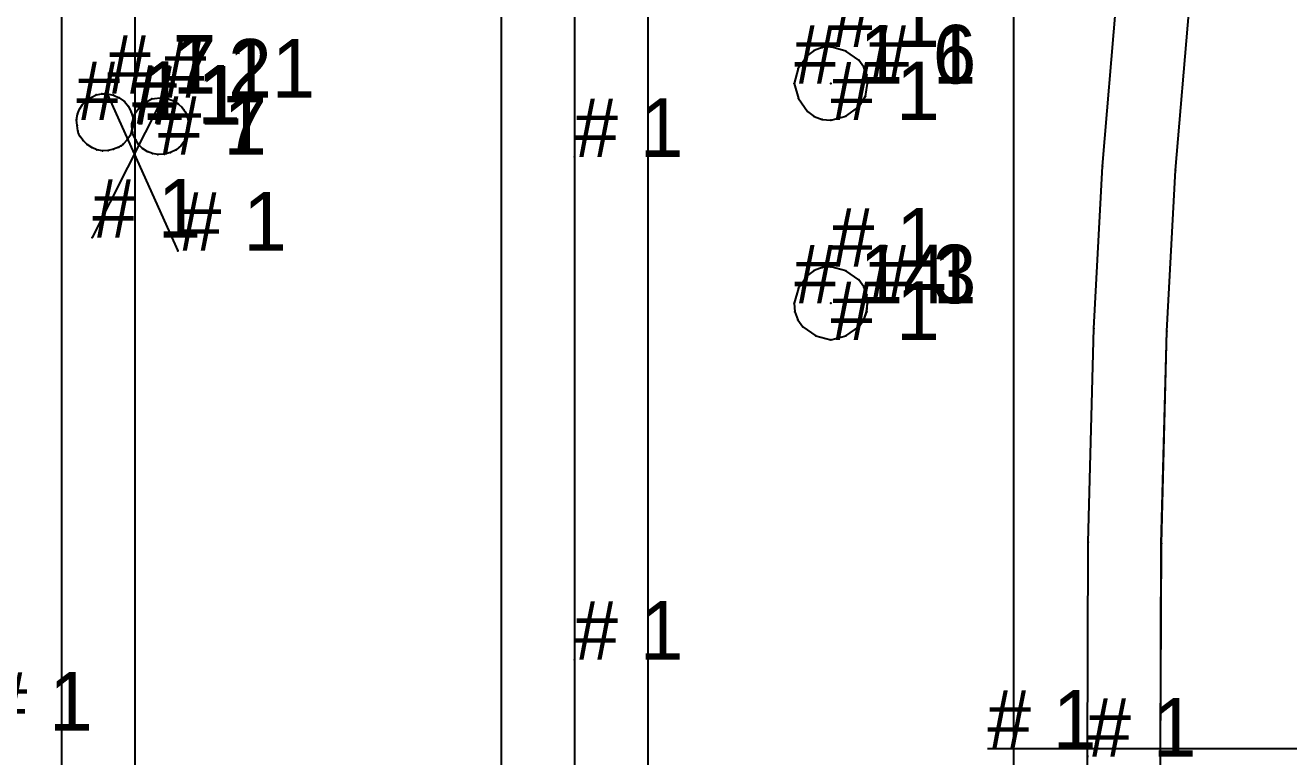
# Model space of a CAD drawing. Extents: x -10 to 8445, y -315 to 270.
# Drawn here: x 6763.9 to 6936.4, y 17.9 to 117.8 of the extents above; entities that cross this region are included whole.
import ezdxf

# ---------------------------------------------------------------- set-up
doc = ezdxf.new("R2010")
doc.units = 0

# ---------------------------------------------------------------- blocks, each defined once
blk = doc.blocks.new('SP7400918-S_S')
at = {"layer": '1'}
blk.add_text('# 1', height=8, dxfattribs=at).set_placement((-44129.4453, 53770.1211))
at = {"layer": '2'}
blk.add_text('# 1', height=8, dxfattribs=at).set_placement((-44129.4453, 53770.1211))
blk = doc.blocks.new('S23430233-S_XS')
at = {"layer": '1'}
blk.add_lwpolyline([(-32489.9375, 61698.3867), (-32543.0684, 61698.3828), (-32544.5703, 61700.4063), (-32546.0703, 61702.4258), (-32557.9688, 61718.4727), (-32558.7988, 61719.832), (-32559.4316, 61721.2969), (-32559.8066, 61722.8438), (-32559.9355, 61724.4297), (-32559.9316, 61988), (-32559.9336, 61993), (-32559.9336, 61998), (-32489.9375, 61998.0078), (-32489.9375, 61948), (-32489.9375, 61879.3438)], close=True, dxfattribs=at)
at = {"layer": '14'}
blk.add_lwpolyline([(-32499.9375, 61708.3828), (-32538.0449, 61708.3789), (-32543.9902, 61716.4063), (-32549.9355, 61724.4297), (-32549.9355, 61856.2148), (-32549.9355, 61988), (-32499.9375, 61988.0039)], close=True, dxfattribs=at)
at = {"layer": '2'}
for p in [(-32556.5801, 61955.7031), (-32555.25, 61956.4453), (-32554.5, 61956.6055), (-32554.1191, 61956.6094), (-32553.7383, 61956.6133), (-32553.7383, 61956.6133), (-32553.7383, 61956.6133), (-32552.0918, 61956.0742), (-32546.1602, 61956.0859), (-32546.1563, 61956.0859), (-32546.1563, 61956.0859), (-32544.6934, 61955.6602), (-32557.5254, 61954.5156), (-32550.8359, 61954.8867), (-32549, 61955.1719), (-32543.5039, 61954.7148), (-32543.2871, 61954.3984), (-32543.0703, 61954.0859), (-32557.9434, 61953.0547), (-32557.9434, 61953.0508), (-32557.8594, 61952.2969), (-32550.3691, 61952.5234), (-32550.3691, 61952.5195), (-32550.3633, 61952.1406), (-32550.209, 61953.2695), (-32550.1758, 61952.3984), (-32550.1758, 61952.3945), (-32542.7695, 61953.3828), (-32557.7773, 61951.543), (-32557.4727, 61950.8438), (-32550.5938, 61950.9336), (-32550.3848, 61951.6641), (-32550.3594, 61951.7578), (-32550.1953, 61951.0078), (-32542.5996, 61951.8672), (-32542.5996, 61951.8672), (-32556.4922, 61949.6758), (-32555.1426, 61948.9766), (-32554.3867, 61948.8359), (-32554.3867, 61948.8359), (-32553.625, 61948.8477), (-32552.1738, 61949.3086), (-32551.5469, 61949.7422), (-32549.4648, 61949.6758), (-32548.2754, 61948.7266), (-32544.3281, 61948.9648), (-32543.1387, 61950.2188), (-32546.8164, 61948.3047), (-32546.8164, 61948.3047), (-32545.9414, 61948.3438), (-32555.7832, 61936.9727), (-32544.0957, 61935.1875)]:
    blk.add_point(p, dxfattribs=at)
at = {"layer": '3'}
for p in [(-32555.9316, 61956.1133), (-32552.8848, 61956.4336), (-32551.3984, 61955.5508), (-32547.6719, 61955.9063), (-32545.4043, 61955.9414), (-32557.8066, 61953.8086), (-32557.1113, 61955.1563), (-32550.4785, 61954.0898), (-32549.9492, 61953.9805), (-32544.0527, 61955.2461), (-32542.8867, 61953.7539), (-32542.6484, 61952.6367), (-32557.6602, 61951.1797), (-32557.0137, 61950.2383), (-32551.041, 61950.3086), (-32550.3145, 61951.3789), (-32549.8613, 61950.3242), (-32542.7773, 61951.0117), (-32555.8359, 61949.2969), (-32552.8965, 61949.0352), (-32551.8457, 61949.4922), (-32548.916, 61949.1406), (-32545.1172, 61948.6094), (-32543.6641, 61949.5273), (-32547.5664, 61948.4453), (-32489.9375, 61948), (-32489.9375, 61879.3438)]:
    blk.add_point(p, dxfattribs=at)
at = {"layer": '4'}
for p in [(-32489.9375, 61948, 10), (-32489.9375, 61879.3438, 10)]:
    blk.add_point(p, dxfattribs=at)
at = {"layer": '8'}
for points in [[(-32557.9434, 61953.0547), (-32557.8066, 61953.8086), (-32557.5254, 61954.5156), (-32557.1113, 61955.1563), (-32556.5801, 61955.7031), (-32555.9316, 61956.1133), (-32555.25, 61956.4453), (-32554.5, 61956.6055), (-32554.1191, 61956.6094), (-32553.7383, 61956.6133)], [(-32546.1602, 61956.0859), (-32555.7832, 61936.9727)], [(-32553.7383, 61956.6133), (-32544.0957, 61935.1875)], [(-32553.7383, 61956.6133), (-32552.8848, 61956.4336), (-32552.0918, 61956.0742), (-32551.3984, 61955.5508), (-32550.8359, 61954.8867), (-32550.4785, 61954.0898), (-32550.209, 61953.2695), (-32550.1758, 61952.3984)], [(-32550.3691, 61952.5234), (-32549.9492, 61953.9805), (-32549, 61955.1719), (-32547.6719, 61955.9063), (-32546.1563, 61956.0859)], [(-32546.1563, 61956.0859), (-32545.4043, 61955.9414), (-32544.6934, 61955.6602), (-32544.0527, 61955.2461), (-32543.5039, 61954.7148), (-32543.2871, 61954.3984), (-32543.0703, 61954.0859), (-32542.8867, 61953.7539), (-32542.7695, 61953.3828), (-32542.6484, 61952.6367), (-32542.5996, 61951.8672)], [(-32554.3867, 61948.8359), (-32555.1426, 61948.9766), (-32555.8359, 61949.2969), (-32556.4922, 61949.6758), (-32557.0137, 61950.2383), (-32557.4727, 61950.8438), (-32557.6602, 61951.1797), (-32557.7773, 61951.543), (-32557.8594, 61952.2969), (-32557.9434, 61953.0508)], [(-32550.1758, 61952.3945), (-32550.3848, 61951.6641), (-32550.5938, 61950.9336), (-32551.041, 61950.3086), (-32551.5469, 61949.7422), (-32551.8457, 61949.4922), (-32552.1738, 61949.3086), (-32552.8965, 61949.0352), (-32553.625, 61948.8477), (-32554.3867, 61948.8359)], [(-32546.8164, 61948.3047), (-32547.5664, 61948.4453), (-32548.2754, 61948.7266), (-32548.916, 61949.1406), (-32549.4648, 61949.6758), (-32549.8613, 61950.3242), (-32550.1953, 61951.0078), (-32550.3145, 61951.3789), (-32550.3594, 61951.7578), (-32550.3633, 61952.1406), (-32550.3691, 61952.5195)], [(-32542.5996, 61951.8672), (-32542.7773, 61951.0117), (-32543.1387, 61950.2188), (-32543.6641, 61949.5273), (-32544.3281, 61948.9648), (-32545.1172, 61948.6094), (-32545.9414, 61948.3438), (-32546.8164, 61948.3047)]]:
    blk.add_lwpolyline(points, dxfattribs=at)
blk = doc.blocks.new('S23430233-S_S')
at = {"layer": '1'}
blk.add_lwpolyline([(-32489.9375, 61698.3867), (-32543.0684, 61698.3828), (-32544.5703, 61700.4063), (-32546.0703, 61702.4258), (-32557.9688, 61718.4727), (-32558.7988, 61719.832), (-32559.4316, 61721.2969), (-32559.8066, 61722.8438), (-32559.9355, 61724.4297), (-32559.9316, 61988), (-32559.9336, 61993), (-32559.9336, 61998), (-32489.9375, 61998.0078), (-32489.9375, 61948), (-32489.9375, 61879.3438)], close=True, dxfattribs=at)
at = {"layer": '14'}
blk.add_lwpolyline([(-32499.9375, 61708.3828), (-32538.0449, 61708.3789), (-32543.9902, 61716.4063), (-32549.9355, 61724.4297), (-32549.9355, 61856.2148), (-32549.9355, 61988), (-32499.9375, 61988.0039)], close=True, dxfattribs=at)
at = {"layer": '2'}
for p in [(-32556.5801, 61955.7031), (-32555.25, 61956.4453), (-32554.5, 61956.6055), (-32554.1191, 61956.6094), (-32553.7402, 61956.6133), (-32553.7383, 61956.6133), (-32553.7363, 61956.6133), (-32552.0918, 61956.0742), (-32546.1602, 61956.0859), (-32546.1563, 61956.0859), (-32546.1543, 61956.0859), (-32544.6934, 61955.6602), (-32557.5254, 61954.5156), (-32550.8359, 61954.8867), (-32549, 61955.1719), (-32543.5039, 61954.7148), (-32543.2871, 61954.3984), (-32543.0703, 61954.0859), (-32557.9434, 61953.0547), (-32557.9434, 61953.0508), (-32557.8594, 61952.2969), (-32550.3691, 61952.5234), (-32550.3691, 61952.5195), (-32550.3633, 61952.1406), (-32550.207, 61953.2695), (-32550.1758, 61952.3984), (-32550.1758, 61952.3945), (-32542.7695, 61953.3828), (-32557.7773, 61951.543), (-32557.4727, 61950.8438), (-32550.5938, 61950.9336), (-32550.3848, 61951.6641), (-32550.3594, 61951.7578), (-32550.1953, 61951.0078), (-32542.5996, 61951.8711), (-32542.5996, 61951.8672), (-32556.4922, 61949.6758), (-32555.1426, 61948.9766), (-32554.3887, 61948.8359), (-32554.3867, 61948.8359), (-32553.623, 61948.8477), (-32552.1738, 61949.3086), (-32551.5469, 61949.7422), (-32549.4648, 61949.6758), (-32548.2754, 61948.7266), (-32544.3281, 61948.9648), (-32543.1387, 61950.2188), (-32546.8184, 61948.3047), (-32546.8164, 61948.3047), (-32545.9414, 61948.3438), (-32555.7832, 61936.9727), (-32544.0957, 61935.1875)]:
    blk.add_point(p, dxfattribs=at)
at = {"layer": '3'}
for p in [(-32555.9316, 61956.1133), (-32552.8848, 61956.4336), (-32551.3984, 61955.5508), (-32547.6719, 61955.9063), (-32545.4043, 61955.9414), (-32557.8066, 61953.8086), (-32557.1113, 61955.1563), (-32550.4785, 61954.0898), (-32549.9492, 61953.9805), (-32544.0527, 61955.2461), (-32542.8867, 61953.7539), (-32542.6484, 61952.6367), (-32557.6602, 61951.1797), (-32557.0137, 61950.2383), (-32551.043, 61950.3086), (-32550.3145, 61951.3789), (-32549.8613, 61950.3242), (-32542.7773, 61951.0117), (-32555.8359, 61949.2969), (-32552.8965, 61949.0352), (-32551.8457, 61949.4922), (-32548.916, 61949.1406), (-32545.1172, 61948.6094), (-32543.6641, 61949.5273), (-32547.5664, 61948.4453), (-32489.9375, 61948), (-32489.9375, 61879.3438)]:
    blk.add_point(p, dxfattribs=at)
at = {"layer": '4'}
for p in [(-32489.9375, 61948, 10), (-32489.9375, 61879.3438, 10)]:
    blk.add_point(p, dxfattribs=at)
at = {"layer": '8'}
for points in [[(-32557.9434, 61953.0547), (-32557.8066, 61953.8086), (-32557.5254, 61954.5156), (-32557.1113, 61955.1563), (-32556.5801, 61955.7031), (-32555.9316, 61956.1133), (-32555.25, 61956.4453), (-32554.5, 61956.6055), (-32554.1191, 61956.6094), (-32553.7402, 61956.6133)], [(-32546.1602, 61956.0859), (-32555.7832, 61936.9727)], [(-32553.7383, 61956.6133), (-32544.0957, 61935.1875)], [(-32553.7363, 61956.6133), (-32552.8848, 61956.4336), (-32552.0918, 61956.0742), (-32551.3984, 61955.5508), (-32550.8359, 61954.8867), (-32550.4785, 61954.0898), (-32550.207, 61953.2695), (-32550.1758, 61952.3984)], [(-32550.3691, 61952.5234), (-32549.9492, 61953.9805), (-32549, 61955.1719), (-32547.6719, 61955.9063), (-32546.1563, 61956.0859)], [(-32546.1543, 61956.0859), (-32545.4043, 61955.9414), (-32544.6934, 61955.6602), (-32544.0527, 61955.2461), (-32543.5039, 61954.7148), (-32543.2871, 61954.3984), (-32543.0703, 61954.0859), (-32542.8867, 61953.7539), (-32542.7695, 61953.3828), (-32542.6484, 61952.6367), (-32542.5996, 61951.8711)], [(-32554.3887, 61948.8359), (-32555.1426, 61948.9766), (-32555.8359, 61949.2969), (-32556.4922, 61949.6758), (-32557.0137, 61950.2383), (-32557.4727, 61950.8438), (-32557.6602, 61951.1797), (-32557.7773, 61951.543), (-32557.8594, 61952.2969), (-32557.9434, 61953.0508)], [(-32550.1758, 61952.3945), (-32550.3848, 61951.6641), (-32550.5938, 61950.9336), (-32551.043, 61950.3086), (-32551.5469, 61949.7422), (-32551.8457, 61949.4922), (-32552.1738, 61949.3086), (-32552.8965, 61949.0352), (-32553.623, 61948.8477), (-32554.3867, 61948.8359)], [(-32546.8184, 61948.3047), (-32547.5664, 61948.4453), (-32548.2754, 61948.7266), (-32548.916, 61949.1406), (-32549.4648, 61949.6758), (-32549.8613, 61950.3242), (-32550.1953, 61951.0078), (-32550.3145, 61951.3789), (-32550.3594, 61951.7578), (-32550.3633, 61952.1406), (-32550.3691, 61952.5195)], [(-32542.5996, 61951.8672), (-32542.7773, 61951.0117), (-32543.1387, 61950.2188), (-32543.6641, 61949.5273), (-32544.3281, 61948.9648), (-32545.1172, 61948.6094), (-32545.9414, 61948.3438), (-32546.8164, 61948.3047)]]:
    blk.add_lwpolyline(points, dxfattribs=at)
at = {"layer": '1'}
for p in [(-32489.9375, 61948), (-32489.9375, 61879.3438)]:
    blk.add_text('# 1', height=8, dxfattribs=at).set_placement(p)
at = {"layer": '2'}
for s, p in [('# 7', (-32553.7402, 61956.6133)), ('# 1', (-32553.7383, 61956.6133)), ('# 1', (-32553.7363, 61956.6133)), ('# 1', (-32546.1602, 61956.0859)), ('# 1', (-32546.1563, 61956.0859)), ('# 21', (-32546.1543, 61956.0859)), ('# 1', (-32557.9434, 61953.0547)), ('# 1', (-32557.9434, 61953.0508)), ('# 1', (-32550.3691, 61952.5234)), ('# 1', (-32550.3691, 61952.5195)), ('# 1', (-32550.1758, 61952.3984)), ('# 1', (-32550.1758, 61952.3945)), ('# 4', (-32542.5996, 61951.8711)), ('# 1', (-32542.5996, 61951.8672)), ('# 1', (-32554.3887, 61948.8359)), ('# 1', (-32554.3867, 61948.8359)), ('# 7', (-32546.8184, 61948.3047)), ('# 1', (-32546.8164, 61948.3047)), ('# 1', (-32555.7832, 61936.9727)), ('# 1', (-32544.0957, 61935.1875))]:
    blk.add_text(s, height=8, dxfattribs=at).set_placement(p)
at = {"layer": '3'}
for p in [(-32489.9375, 61948), (-32489.9375, 61879.3438)]:
    blk.add_text('# 1', height=8, dxfattribs=at).set_placement(p)
at = {"layer": '4'}
for p in [(-32489.9375, 61948), (-32489.9375, 61879.3438)]:
    blk.add_text('# 1', height=8, dxfattribs=at).set_placement(p)
at = {"layer": '8'}
for s, p in [('# 7', (-32553.7402, 61956.6133)), ('# 1', (-32553.7383, 61956.6133)), ('# 1', (-32553.7363, 61956.6133)), ('# 1', (-32546.1602, 61956.0859)), ('# 1', (-32546.1563, 61956.0859)), ('# 21', (-32546.1543, 61956.0859)), ('# 1', (-32557.9434, 61953.0547)), ('# 1', (-32557.9434, 61953.0508)), ('# 1', (-32550.3691, 61952.5234)), ('# 1', (-32550.3691, 61952.5195)), ('# 1', (-32550.1758, 61952.3984)), ('# 1', (-32550.1758, 61952.3945)), ('# 4', (-32542.5996, 61951.8711)), ('# 1', (-32542.5996, 61951.8672)), ('# 1', (-32554.3887, 61948.8359)), ('# 1', (-32554.3867, 61948.8359)), ('# 7', (-32546.8184, 61948.3047)), ('# 1', (-32546.8164, 61948.3047)), ('# 1', (-32555.7832, 61936.9727)), ('# 1', (-32544.0957, 61935.1875))]:
    blk.add_text(s, height=8, dxfattribs=at).set_placement(p)
blk = doc.blocks.new('S23430233-S_M')
at = {"layer": '1'}
blk.add_lwpolyline([(-32489.9375, 61698.3867), (-32543.0684, 61698.3828), (-32544.5703, 61700.4063), (-32546.0703, 61702.4258), (-32557.9688, 61718.4727), (-32558.7988, 61719.832), (-32559.4316, 61721.2969), (-32559.8066, 61722.8438), (-32559.9355, 61724.4297), (-32559.9316, 61988), (-32559.9336, 61993), (-32559.9336, 61998), (-32489.9375, 61998.0078), (-32489.9375, 61948), (-32489.9375, 61879.3438)], close=True, dxfattribs=at)
at = {"layer": '14'}
blk.add_lwpolyline([(-32499.9375, 61708.3828), (-32538.0449, 61708.3789), (-32543.9902, 61716.4063), (-32549.9355, 61724.4297), (-32549.9355, 61856.2148), (-32549.9355, 61988), (-32499.9375, 61988.0039)], close=True, dxfattribs=at)
at = {"layer": '2'}
for p in [(-32556.5801, 61955.7031), (-32555.25, 61956.4453), (-32554.5, 61956.6055), (-32554.1191, 61956.6094), (-32553.7383, 61956.6133), (-32553.7383, 61956.6133), (-32553.7383, 61956.6133), (-32552.0918, 61956.0742), (-32546.1602, 61956.0859), (-32546.1563, 61956.0859), (-32546.1563, 61956.0859), (-32544.6934, 61955.6602), (-32557.5254, 61954.5156), (-32550.8359, 61954.8867), (-32549, 61955.1719), (-32543.5039, 61954.7148), (-32543.2871, 61954.3984), (-32543.0703, 61954.0859), (-32557.9434, 61953.0547), (-32557.9434, 61953.0508), (-32557.8594, 61952.2969), (-32550.3691, 61952.5234), (-32550.3691, 61952.5195), (-32550.3633, 61952.1406), (-32550.209, 61953.2695), (-32550.1758, 61952.3984), (-32550.1758, 61952.3945), (-32542.7695, 61953.3828), (-32557.7773, 61951.543), (-32557.4727, 61950.8438), (-32550.5938, 61950.9336), (-32550.3848, 61951.6641), (-32550.3594, 61951.7578), (-32550.1953, 61951.0078), (-32542.5996, 61951.8672), (-32542.5996, 61951.8672), (-32556.4922, 61949.6758), (-32555.1426, 61948.9766), (-32554.3867, 61948.8359), (-32554.3867, 61948.8359), (-32553.625, 61948.8477), (-32552.1738, 61949.3086), (-32551.5469, 61949.7422), (-32549.4648, 61949.6758), (-32548.2754, 61948.7266), (-32544.3281, 61948.9648), (-32543.1387, 61950.2188), (-32546.8164, 61948.3047), (-32546.8164, 61948.3047), (-32545.9414, 61948.3438), (-32555.7832, 61936.9727), (-32544.0957, 61935.1875)]:
    blk.add_point(p, dxfattribs=at)
at = {"layer": '3'}
for p in [(-32555.9316, 61956.1133), (-32552.8848, 61956.4336), (-32551.3984, 61955.5508), (-32547.6719, 61955.9063), (-32545.4043, 61955.9414), (-32557.8066, 61953.8086), (-32557.1113, 61955.1563), (-32550.4785, 61954.0898), (-32549.9492, 61953.9805), (-32544.0527, 61955.2461), (-32542.8867, 61953.7539), (-32542.6484, 61952.6367), (-32557.6602, 61951.1797), (-32557.0137, 61950.2383), (-32551.041, 61950.3086), (-32550.3145, 61951.3789), (-32549.8613, 61950.3242), (-32542.7773, 61951.0117), (-32555.8359, 61949.2969), (-32552.8965, 61949.0352), (-32551.8457, 61949.4922), (-32548.916, 61949.1406), (-32545.1172, 61948.6094), (-32543.6641, 61949.5273), (-32547.5664, 61948.4453), (-32489.9375, 61948), (-32489.9375, 61879.3438)]:
    blk.add_point(p, dxfattribs=at)
at = {"layer": '4'}
for p in [(-32489.9375, 61948, 10), (-32489.9375, 61879.3438, 10)]:
    blk.add_point(p, dxfattribs=at)
at = {"layer": '8'}
for points in [[(-32557.9434, 61953.0547), (-32557.8066, 61953.8086), (-32557.5254, 61954.5156), (-32557.1113, 61955.1563), (-32556.5801, 61955.7031), (-32555.9316, 61956.1133), (-32555.25, 61956.4453), (-32554.5, 61956.6055), (-32554.1191, 61956.6094), (-32553.7383, 61956.6133)], [(-32546.1602, 61956.0859), (-32555.7832, 61936.9727)], [(-32553.7383, 61956.6133), (-32544.0957, 61935.1875)], [(-32553.7383, 61956.6133), (-32552.8848, 61956.4336), (-32552.0918, 61956.0742), (-32551.3984, 61955.5508), (-32550.8359, 61954.8867), (-32550.4785, 61954.0898), (-32550.209, 61953.2695), (-32550.1758, 61952.3984)], [(-32550.3691, 61952.5234), (-32549.9492, 61953.9805), (-32549, 61955.1719), (-32547.6719, 61955.9063), (-32546.1563, 61956.0859)], [(-32546.1563, 61956.0859), (-32545.4043, 61955.9414), (-32544.6934, 61955.6602), (-32544.0527, 61955.2461), (-32543.5039, 61954.7148), (-32543.2871, 61954.3984), (-32543.0703, 61954.0859), (-32542.8867, 61953.7539), (-32542.7695, 61953.3828), (-32542.6484, 61952.6367), (-32542.5996, 61951.8672)], [(-32554.3867, 61948.8359), (-32555.1426, 61948.9766), (-32555.8359, 61949.2969), (-32556.4922, 61949.6758), (-32557.0137, 61950.2383), (-32557.4727, 61950.8438), (-32557.6602, 61951.1797), (-32557.7773, 61951.543), (-32557.8594, 61952.2969), (-32557.9434, 61953.0508)], [(-32550.1758, 61952.3945), (-32550.3848, 61951.6641), (-32550.5938, 61950.9336), (-32551.041, 61950.3086), (-32551.5469, 61949.7422), (-32551.8457, 61949.4922), (-32552.1738, 61949.3086), (-32552.8965, 61949.0352), (-32553.625, 61948.8477), (-32554.3867, 61948.8359)], [(-32546.8164, 61948.3047), (-32547.5664, 61948.4453), (-32548.2754, 61948.7266), (-32548.916, 61949.1406), (-32549.4648, 61949.6758), (-32549.8613, 61950.3242), (-32550.1953, 61951.0078), (-32550.3145, 61951.3789), (-32550.3594, 61951.7578), (-32550.3633, 61952.1406), (-32550.3691, 61952.5195)], [(-32542.5996, 61951.8672), (-32542.7773, 61951.0117), (-32543.1387, 61950.2188), (-32543.6641, 61949.5273), (-32544.3281, 61948.9648), (-32545.1172, 61948.6094), (-32545.9414, 61948.3438), (-32546.8164, 61948.3047)]]:
    blk.add_lwpolyline(points, dxfattribs=at)
blk = doc.blocks.new('S23430233-S_L')
at = {"layer": '1'}
blk.add_lwpolyline([(-32489.9375, 61698.3867), (-32543.0684, 61698.3828), (-32544.5703, 61700.4063), (-32546.0703, 61702.4258), (-32557.9688, 61718.4727), (-32558.7988, 61719.832), (-32559.4316, 61721.2969), (-32559.8066, 61722.8438), (-32559.9355, 61724.4297), (-32559.9316, 61988), (-32559.9336, 61993), (-32559.9336, 61998), (-32489.9375, 61998.0078), (-32489.9375, 61948), (-32489.9375, 61879.3438)], close=True, dxfattribs=at)
at = {"layer": '14'}
blk.add_lwpolyline([(-32499.9375, 61708.3828), (-32538.0449, 61708.3789), (-32543.9902, 61716.4063), (-32549.9355, 61724.4297), (-32549.9355, 61856.2148), (-32549.9355, 61988), (-32499.9375, 61988.0039)], close=True, dxfattribs=at)
at = {"layer": '2'}
for p in [(-32556.5801, 61955.7031), (-32555.25, 61956.4453), (-32554.5, 61956.6055), (-32554.1191, 61956.6094), (-32553.7383, 61956.6133), (-32553.7383, 61956.6133), (-32553.7383, 61956.6133), (-32552.0918, 61956.0742), (-32546.1602, 61956.0859), (-32546.1563, 61956.0859), (-32546.1563, 61956.0859), (-32544.6934, 61955.6602), (-32557.5254, 61954.5156), (-32550.8359, 61954.8867), (-32549, 61955.1719), (-32543.5039, 61954.7148), (-32543.2871, 61954.3984), (-32543.0703, 61954.0859), (-32557.9434, 61953.0547), (-32557.9434, 61953.0508), (-32557.8594, 61952.2969), (-32550.3691, 61952.5234), (-32550.3691, 61952.5195), (-32550.3633, 61952.1406), (-32550.209, 61953.2695), (-32550.1758, 61952.3984), (-32550.1758, 61952.3945), (-32542.7695, 61953.3828), (-32557.7773, 61951.543), (-32557.4727, 61950.8438), (-32550.5938, 61950.9336), (-32550.3848, 61951.6641), (-32550.3594, 61951.7578), (-32550.1953, 61951.0078), (-32542.5996, 61951.8672), (-32542.5996, 61951.8672), (-32556.4922, 61949.6758), (-32555.1426, 61948.9766), (-32554.3867, 61948.8359), (-32554.3867, 61948.8359), (-32553.625, 61948.8477), (-32552.1738, 61949.3086), (-32551.5469, 61949.7422), (-32549.4648, 61949.6758), (-32548.2754, 61948.7266), (-32544.3281, 61948.9648), (-32543.1387, 61950.2188), (-32546.8164, 61948.3047), (-32546.8164, 61948.3047), (-32545.9414, 61948.3438), (-32555.7832, 61936.9727), (-32544.0957, 61935.1875)]:
    blk.add_point(p, dxfattribs=at)
at = {"layer": '3'}
for p in [(-32555.9316, 61956.1133), (-32552.8848, 61956.4336), (-32551.3984, 61955.5508), (-32547.6719, 61955.9063), (-32545.4043, 61955.9414), (-32557.8066, 61953.8086), (-32557.1113, 61955.1563), (-32550.4785, 61954.0898), (-32549.9492, 61953.9805), (-32544.0527, 61955.2461), (-32542.8867, 61953.7539), (-32542.6484, 61952.6367), (-32557.6602, 61951.1797), (-32557.0137, 61950.2383), (-32551.041, 61950.3086), (-32550.3145, 61951.3789), (-32549.8613, 61950.3242), (-32542.7773, 61951.0117), (-32555.8359, 61949.2969), (-32552.8965, 61949.0352), (-32551.8457, 61949.4922), (-32548.916, 61949.1406), (-32545.1172, 61948.6094), (-32543.6641, 61949.5273), (-32547.5664, 61948.4453), (-32489.9375, 61948), (-32489.9375, 61879.3438)]:
    blk.add_point(p, dxfattribs=at)
at = {"layer": '4'}
for p in [(-32489.9375, 61948, 10), (-32489.9375, 61879.3438, 10)]:
    blk.add_point(p, dxfattribs=at)
at = {"layer": '8'}
for points in [[(-32557.9434, 61953.0547), (-32557.8066, 61953.8086), (-32557.5254, 61954.5156), (-32557.1113, 61955.1563), (-32556.5801, 61955.7031), (-32555.9316, 61956.1133), (-32555.25, 61956.4453), (-32554.5, 61956.6055), (-32554.1191, 61956.6094), (-32553.7383, 61956.6133)], [(-32546.1602, 61956.0859), (-32555.7832, 61936.9727)], [(-32553.7383, 61956.6133), (-32544.0957, 61935.1875)], [(-32553.7383, 61956.6133), (-32552.8848, 61956.4336), (-32552.0918, 61956.0742), (-32551.3984, 61955.5508), (-32550.8359, 61954.8867), (-32550.4785, 61954.0898), (-32550.209, 61953.2695), (-32550.1758, 61952.3984)], [(-32550.3691, 61952.5234), (-32549.9492, 61953.9805), (-32549, 61955.1719), (-32547.6719, 61955.9063), (-32546.1563, 61956.0859)], [(-32546.1563, 61956.0859), (-32545.4043, 61955.9414), (-32544.6934, 61955.6602), (-32544.0527, 61955.2461), (-32543.5039, 61954.7148), (-32543.2871, 61954.3984), (-32543.0703, 61954.0859), (-32542.8867, 61953.7539), (-32542.7695, 61953.3828), (-32542.6484, 61952.6367), (-32542.5996, 61951.8672)], [(-32554.3867, 61948.8359), (-32555.1426, 61948.9766), (-32555.8359, 61949.2969), (-32556.4922, 61949.6758), (-32557.0137, 61950.2383), (-32557.4727, 61950.8438), (-32557.6602, 61951.1797), (-32557.7773, 61951.543), (-32557.8594, 61952.2969), (-32557.9434, 61953.0508)], [(-32550.1758, 61952.3945), (-32550.3848, 61951.6641), (-32550.5938, 61950.9336), (-32551.041, 61950.3086), (-32551.5469, 61949.7422), (-32551.8457, 61949.4922), (-32552.1738, 61949.3086), (-32552.8965, 61949.0352), (-32553.625, 61948.8477), (-32554.3867, 61948.8359)], [(-32546.8164, 61948.3047), (-32547.5664, 61948.4453), (-32548.2754, 61948.7266), (-32548.916, 61949.1406), (-32549.4648, 61949.6758), (-32549.8613, 61950.3242), (-32550.1953, 61951.0078), (-32550.3145, 61951.3789), (-32550.3594, 61951.7578), (-32550.3633, 61952.1406), (-32550.3691, 61952.5195)], [(-32542.5996, 61951.8672), (-32542.7773, 61951.0117), (-32543.1387, 61950.2188), (-32543.6641, 61949.5273), (-32544.3281, 61948.9648), (-32545.1172, 61948.6094), (-32545.9414, 61948.3438), (-32546.8164, 61948.3047)]]:
    blk.add_lwpolyline(points, dxfattribs=at)
blk = doc.blocks.new('S23430233-S_XL')
at = {"layer": '1'}
blk.add_lwpolyline([(-32489.9375, 61698.3867), (-32543.0684, 61698.3828), (-32544.5703, 61700.4063), (-32546.0703, 61702.4258), (-32557.9688, 61718.4727), (-32558.7988, 61719.832), (-32559.4316, 61721.2969), (-32559.8066, 61722.8438), (-32559.9355, 61724.4297), (-32559.9316, 61988), (-32559.9336, 61993), (-32559.9336, 61998), (-32489.9375, 61998.0078), (-32489.9375, 61948), (-32489.9375, 61879.3438)], close=True, dxfattribs=at)
at = {"layer": '14'}
blk.add_lwpolyline([(-32499.9375, 61708.3828), (-32538.0449, 61708.3789), (-32543.9902, 61716.4063), (-32549.9355, 61724.4297), (-32549.9355, 61856.2148), (-32549.9355, 61988), (-32499.9375, 61988.0039)], close=True, dxfattribs=at)
at = {"layer": '2'}
for p in [(-32556.5801, 61955.7031), (-32555.25, 61956.4453), (-32554.5, 61956.6055), (-32554.1191, 61956.6094), (-32553.7383, 61956.6133), (-32553.7383, 61956.6133), (-32553.7383, 61956.6133), (-32552.0918, 61956.0742), (-32546.1602, 61956.0859), (-32546.1563, 61956.0859), (-32546.1563, 61956.0859), (-32544.6934, 61955.6602), (-32557.5254, 61954.5156), (-32550.8359, 61954.8867), (-32549, 61955.1719), (-32543.5039, 61954.7148), (-32543.2871, 61954.3984), (-32543.0703, 61954.0859), (-32557.9434, 61953.0547), (-32557.9434, 61953.0508), (-32557.8594, 61952.2969), (-32550.3691, 61952.5234), (-32550.3691, 61952.5195), (-32550.3633, 61952.1406), (-32550.209, 61953.2695), (-32550.1758, 61952.3984), (-32550.1758, 61952.3945), (-32542.7695, 61953.3828), (-32557.7773, 61951.543), (-32557.4727, 61950.8438), (-32550.5938, 61950.9336), (-32550.3848, 61951.6641), (-32550.3594, 61951.7578), (-32550.1953, 61951.0078), (-32542.5996, 61951.8672), (-32542.5996, 61951.8672), (-32556.4922, 61949.6758), (-32555.1426, 61948.9766), (-32554.3867, 61948.8359), (-32554.3867, 61948.8359), (-32553.625, 61948.8477), (-32552.1738, 61949.3086), (-32551.5469, 61949.7422), (-32549.4648, 61949.6758), (-32548.2754, 61948.7266), (-32544.3281, 61948.9648), (-32543.1387, 61950.2188), (-32546.8164, 61948.3047), (-32546.8164, 61948.3047), (-32545.9414, 61948.3438), (-32555.7832, 61936.9727), (-32544.0957, 61935.1875)]:
    blk.add_point(p, dxfattribs=at)
at = {"layer": '3'}
for p in [(-32555.9316, 61956.1133), (-32552.8848, 61956.4336), (-32551.3984, 61955.5508), (-32547.6719, 61955.9063), (-32545.4043, 61955.9414), (-32557.8066, 61953.8086), (-32557.1113, 61955.1563), (-32550.4785, 61954.0898), (-32549.9492, 61953.9805), (-32544.0527, 61955.2461), (-32542.8867, 61953.7539), (-32542.6484, 61952.6367), (-32557.6602, 61951.1797), (-32557.0137, 61950.2383), (-32551.041, 61950.3086), (-32550.3145, 61951.3789), (-32549.8613, 61950.3242), (-32542.7773, 61951.0117), (-32555.8359, 61949.2969), (-32552.8965, 61949.0352), (-32551.8457, 61949.4922), (-32548.916, 61949.1406), (-32545.1172, 61948.6094), (-32543.6641, 61949.5273), (-32547.5664, 61948.4453), (-32489.9375, 61948), (-32489.9375, 61879.3438)]:
    blk.add_point(p, dxfattribs=at)
at = {"layer": '4'}
for p in [(-32489.9375, 61948, 10), (-32489.9375, 61879.3438, 10)]:
    blk.add_point(p, dxfattribs=at)
at = {"layer": '8'}
for points in [[(-32557.9434, 61953.0547), (-32557.8066, 61953.8086), (-32557.5254, 61954.5156), (-32557.1113, 61955.1563), (-32556.5801, 61955.7031), (-32555.9316, 61956.1133), (-32555.25, 61956.4453), (-32554.5, 61956.6055), (-32554.1191, 61956.6094), (-32553.7383, 61956.6133)], [(-32546.1602, 61956.0859), (-32555.7832, 61936.9727)], [(-32553.7383, 61956.6133), (-32544.0957, 61935.1875)], [(-32553.7383, 61956.6133), (-32552.8848, 61956.4336), (-32552.0918, 61956.0742), (-32551.3984, 61955.5508), (-32550.8359, 61954.8867), (-32550.4785, 61954.0898), (-32550.209, 61953.2695), (-32550.1758, 61952.3984)], [(-32550.3691, 61952.5234), (-32549.9492, 61953.9805), (-32549, 61955.1719), (-32547.6719, 61955.9063), (-32546.1563, 61956.0859)], [(-32546.1563, 61956.0859), (-32545.4043, 61955.9414), (-32544.6934, 61955.6602), (-32544.0527, 61955.2461), (-32543.5039, 61954.7148), (-32543.2871, 61954.3984), (-32543.0703, 61954.0859), (-32542.8867, 61953.7539), (-32542.7695, 61953.3828), (-32542.6484, 61952.6367), (-32542.5996, 61951.8672)], [(-32554.3867, 61948.8359), (-32555.1426, 61948.9766), (-32555.8359, 61949.2969), (-32556.4922, 61949.6758), (-32557.0137, 61950.2383), (-32557.4727, 61950.8438), (-32557.6602, 61951.1797), (-32557.7773, 61951.543), (-32557.8594, 61952.2969), (-32557.9434, 61953.0508)], [(-32550.1758, 61952.3945), (-32550.3848, 61951.6641), (-32550.5938, 61950.9336), (-32551.041, 61950.3086), (-32551.5469, 61949.7422), (-32551.8457, 61949.4922), (-32552.1738, 61949.3086), (-32552.8965, 61949.0352), (-32553.625, 61948.8477), (-32554.3867, 61948.8359)], [(-32546.8164, 61948.3047), (-32547.5664, 61948.4453), (-32548.2754, 61948.7266), (-32548.916, 61949.1406), (-32549.4648, 61949.6758), (-32549.8613, 61950.3242), (-32550.1953, 61951.0078), (-32550.3145, 61951.3789), (-32550.3594, 61951.7578), (-32550.3633, 61952.1406), (-32550.3691, 61952.5195)], [(-32542.5996, 61951.8672), (-32542.7773, 61951.0117), (-32543.1387, 61950.2188), (-32543.6641, 61949.5273), (-32544.3281, 61948.9648), (-32545.1172, 61948.6094), (-32545.9414, 61948.3438), (-32546.8164, 61948.3047)]]:
    blk.add_lwpolyline(points, dxfattribs=at)
blk = doc.blocks.new('S23430248-S_XS')
at = {"layer": '1'}
blk.add_lwpolyline([(-32549.9336, 61724.4297), (-32538.0449, 61708.3789), (-32499.9375, 61708.3789), (-32499.9375, 61988.0039), (-32549.9355, 61988)], close=True, dxfattribs=at)
at = {"layer": '13'}
for p in [(-32524.9395, 61958.0039), (-32524.9375, 61928)]:
    blk.add_point(p, dxfattribs=at)
at = {"layer": '14'}
blk.add_lwpolyline([(-32549.9355, 61724.4336), (-32538.0449, 61708.3789), (-32499.9375, 61708.3789), (-32499.9375, 61988.0039), (-32549.9355, 61988)], close=True, dxfattribs=at)
at = {"layer": '2'}
for p in [(-32524.9414, 61963.0078), (-32524.9414, 61963.0078), (-32528.1387, 61961.8203), (-32521.127, 61961.207), (-32529.9414, 61958.0078), (-32529.9414, 61958.0078), (-32519.9414, 61958.0078), (-32519.9414, 61958.0078), (-32528.1387, 61954.1914), (-32521.127, 61954.8047), (-32524.9414, 61953.0078), (-32524.9414, 61953.0078), (-32524.9375, 61933), (-32524.9336, 61933), (-32528.1367, 61931.8125), (-32521.127, 61931.2031), (-32529.9375, 61928), (-32529.9375, 61928), (-32519.9375, 61928), (-32519.9375, 61928), (-32528.752, 61924.8008), (-32521.127, 61924.8047), (-32524.9375, 61923), (-32524.9336, 61923)]:
    blk.add_point(p, dxfattribs=at)
at = {"layer": '3'}
for p in [(-32527.1953, 61962.5039), (-32526.1016, 61962.9063), (-32522.8789, 61962.4375), (-32529.373, 61960.0703), (-32520.4453, 61960.2617), (-32520.041, 61959.1719), (-32529.3711, 61955.9453), (-32520.1855, 61956.2734), (-32527.1953, 61953.5117), (-32526.1074, 61953.1055), (-32522.8789, 61953.5703), (-32527.1914, 61932.4922), (-32526.0996, 61932.8984), (-32522.877, 61932.4336), (-32529.3711, 61930.0625), (-32520.4453, 61930.2578), (-32520.0371, 61929.1641), (-32529.8359, 61926.8359), (-32520.041, 61926.8438), (-32529.4336, 61925.7461), (-32520.4434, 61925.75), (-32527.002, 61923.5703), (-32522.8711, 61923.5703)]:
    blk.add_point(p, dxfattribs=at)
at = {"layer": '8'}
for points in [[(-32524.9414, 61963.0078), (-32526.1016, 61962.9063), (-32527.1953, 61962.5039), (-32528.1387, 61961.8203), (-32529.373, 61960.0703), (-32529.9414, 61958.0078)], [(-32519.9414, 61958.0078), (-32520.041, 61959.1719), (-32520.4453, 61960.2617), (-32521.127, 61961.207), (-32522.8789, 61962.4375), (-32524.9414, 61963.0078)], [(-32529.9414, 61958.0078), (-32529.3711, 61955.9453), (-32528.1387, 61954.1914), (-32527.1953, 61953.5117), (-32526.1074, 61953.1055), (-32524.9414, 61953.0078)], [(-32524.9414, 61953.0078), (-32522.8789, 61953.5703), (-32521.127, 61954.8047), (-32520.1855, 61956.2734), (-32519.9414, 61958.0078)], [(-32524.9375, 61933), (-32526.0996, 61932.8984), (-32527.1914, 61932.4922), (-32528.1367, 61931.8125), (-32529.3711, 61930.0625), (-32529.9375, 61928)], [(-32519.9375, 61928), (-32520.0371, 61929.1641), (-32520.4453, 61930.2578), (-32521.127, 61931.2031), (-32522.877, 61932.4336), (-32524.9336, 61933)], [(-32529.9375, 61928), (-32529.8359, 61926.8359), (-32529.4336, 61925.7461), (-32528.752, 61924.8008), (-32527.002, 61923.5703), (-32524.9375, 61923)], [(-32524.9336, 61923), (-32522.8711, 61923.5703), (-32521.127, 61924.8047), (-32520.4434, 61925.75), (-32520.041, 61926.8438), (-32519.9375, 61928)]]:
    blk.add_lwpolyline(points, dxfattribs=at)
blk = doc.blocks.new('S23430248-S_S')
at = {"layer": '1'}
blk.add_lwpolyline([(-32549.9336, 61724.4297), (-32538.043, 61708.3789), (-32499.9375, 61708.3828), (-32499.9395, 61988.0039), (-32549.9355, 61987.9961)], close=True, dxfattribs=at)
at = {"layer": '13'}
for p in [(-32524.9395, 61958.0039), (-32524.9375, 61928)]:
    blk.add_point(p, dxfattribs=at)
at = {"layer": '14'}
blk.add_lwpolyline([(-32549.9355, 61724.4336), (-32538.0449, 61708.3789), (-32499.9375, 61708.3789), (-32499.9375, 61988.0039), (-32549.9355, 61988)], close=True, dxfattribs=at)
at = {"layer": '2'}
for p in [(-32524.9414, 61963.0078), (-32524.9395, 61963.0078), (-32528.1387, 61961.8203), (-32521.127, 61961.207), (-32529.9414, 61958.0117), (-32529.9414, 61958.0078), (-32519.9414, 61958.0078), (-32519.9414, 61958.0039), (-32528.1387, 61954.1914), (-32521.127, 61954.8047), (-32524.9414, 61953.0078), (-32524.9395, 61953.0078), (-32524.9375, 61933), (-32524.9336, 61933), (-32528.1367, 61931.8125), (-32521.127, 61931.2031), (-32529.9375, 61928.0039), (-32529.9375, 61928), (-32519.9375, 61928), (-32519.9375, 61927.9961), (-32528.752, 61924.8008), (-32521.127, 61924.8047), (-32524.9375, 61923), (-32524.9336, 61923)]:
    blk.add_point(p, dxfattribs=at)
at = {"layer": '3'}
for p in [(-32527.1953, 61962.5039), (-32526.1016, 61962.9063), (-32522.8789, 61962.4375), (-32529.373, 61960.0703), (-32520.4453, 61960.2617), (-32520.043, 61959.1719), (-32529.3711, 61955.9453), (-32520.1855, 61956.2734), (-32527.1953, 61953.5117), (-32526.1074, 61953.1055), (-32522.8789, 61953.5703), (-32527.1914, 61932.4922), (-32526.0996, 61932.8984), (-32522.877, 61932.4336), (-32529.3711, 61930.0625), (-32520.4453, 61930.2578), (-32520.0371, 61929.1641), (-32529.8359, 61926.8359), (-32520.043, 61926.8438), (-32529.4336, 61925.7461), (-32520.4434, 61925.7539), (-32527.002, 61923.5703), (-32522.8711, 61923.5703)]:
    blk.add_point(p, dxfattribs=at)
at = {"layer": '8'}
for points in [[(-32524.9414, 61963.0078), (-32526.1016, 61962.9063), (-32527.1953, 61962.5039), (-32528.1387, 61961.8203), (-32529.373, 61960.0703), (-32529.9414, 61958.0117)], [(-32519.9414, 61958.0078), (-32520.043, 61959.1719), (-32520.4453, 61960.2617), (-32521.127, 61961.207), (-32522.8789, 61962.4375), (-32524.9395, 61963.0078)], [(-32529.9414, 61958.0078), (-32529.3711, 61955.9453), (-32528.1387, 61954.1914), (-32527.1953, 61953.5117), (-32526.1074, 61953.1055), (-32524.9414, 61953.0078)], [(-32524.9395, 61953.0078), (-32522.8789, 61953.5703), (-32521.127, 61954.8047), (-32520.1855, 61956.2734), (-32519.9414, 61958.0039)], [(-32524.9375, 61933), (-32526.0996, 61932.8984), (-32527.1914, 61932.4922), (-32528.1367, 61931.8125), (-32529.3711, 61930.0625), (-32529.9375, 61928.0039)], [(-32519.9375, 61928), (-32520.0371, 61929.1641), (-32520.4453, 61930.2578), (-32521.127, 61931.2031), (-32522.877, 61932.4336), (-32524.9336, 61933)], [(-32529.9375, 61928), (-32529.8359, 61926.8359), (-32529.4336, 61925.7461), (-32528.752, 61924.8008), (-32527.002, 61923.5703), (-32524.9375, 61923)], [(-32524.9336, 61923), (-32522.8711, 61923.5703), (-32521.127, 61924.8047), (-32520.4434, 61925.7539), (-32520.043, 61926.8438), (-32519.9375, 61927.9961)]]:
    blk.add_lwpolyline(points, dxfattribs=at)
at = {"layer": '2'}
for s, p in [('# 1', (-32524.9414, 61963.0078)), ('# 1', (-32524.9395, 61963.0078)), ('# 1', (-32529.9414, 61958.0117)), ('# 1', (-32529.9414, 61958.0078)), ('# 6', (-32519.9414, 61958.0039)), ('# 1', (-32519.9414, 61958.0078)), ('# 1', (-32524.9414, 61953.0078)), ('# 1', (-32524.9395, 61953.0078)), ('# 1', (-32524.9375, 61933)), ('# 1', (-32524.9336, 61933)), ('# 14', (-32529.9375, 61928.0039)), ('# 1', (-32529.9375, 61928)), ('# 3', (-32519.9375, 61927.9961)), ('# 1', (-32519.9375, 61928)), ('# 1', (-32524.9375, 61923)), ('# 1', (-32524.9336, 61923))]:
    blk.add_text(s, height=8, dxfattribs=at).set_placement(p)
at = {"layer": '8'}
for s, p in [('# 1', (-32524.9414, 61963.0078)), ('# 1', (-32524.9395, 61963.0078)), ('# 1', (-32529.9414, 61958.0117)), ('# 1', (-32529.9414, 61958.0078)), ('# 6', (-32519.9414, 61958.0039)), ('# 1', (-32519.9414, 61958.0078)), ('# 1', (-32524.9414, 61953.0078)), ('# 1', (-32524.9395, 61953.0078)), ('# 1', (-32524.9375, 61933)), ('# 1', (-32524.9336, 61933)), ('# 14', (-32529.9375, 61928.0039)), ('# 1', (-32529.9375, 61928)), ('# 3', (-32519.9375, 61927.9961)), ('# 1', (-32519.9375, 61928)), ('# 1', (-32524.9375, 61923)), ('# 1', (-32524.9336, 61923))]:
    blk.add_text(s, height=8, dxfattribs=at).set_placement(p)
blk = doc.blocks.new('S23430248-S_M')
at = {"layer": '1'}
blk.add_lwpolyline([(-32549.9336, 61724.4297), (-32538.0449, 61708.3789), (-32499.9375, 61708.3789), (-32499.9375, 61988.0039), (-32549.9355, 61988)], close=True, dxfattribs=at)
at = {"layer": '13'}
for p in [(-32524.9395, 61958.0039), (-32524.9375, 61928)]:
    blk.add_point(p, dxfattribs=at)
at = {"layer": '14'}
blk.add_lwpolyline([(-32549.9355, 61724.4336), (-32538.0449, 61708.3789), (-32499.9375, 61708.3789), (-32499.9375, 61988.0039), (-32549.9355, 61988)], close=True, dxfattribs=at)
at = {"layer": '2'}
for p in [(-32524.9414, 61963.0078), (-32524.9414, 61963.0078), (-32528.1387, 61961.8203), (-32521.127, 61961.207), (-32529.9414, 61958.0078), (-32529.9414, 61958.0078), (-32519.9414, 61958.0078), (-32519.9414, 61958.0078), (-32528.1387, 61954.1914), (-32521.127, 61954.8047), (-32524.9414, 61953.0078), (-32524.9414, 61953.0078), (-32524.9375, 61933), (-32524.9336, 61933), (-32528.1367, 61931.8125), (-32521.127, 61931.2031), (-32529.9375, 61928), (-32529.9375, 61928), (-32519.9375, 61928), (-32519.9375, 61928), (-32528.752, 61924.8008), (-32521.127, 61924.8047), (-32524.9375, 61923), (-32524.9336, 61923)]:
    blk.add_point(p, dxfattribs=at)
at = {"layer": '3'}
for p in [(-32527.1953, 61962.5039), (-32526.1016, 61962.9063), (-32522.8789, 61962.4375), (-32529.373, 61960.0703), (-32520.4453, 61960.2617), (-32520.041, 61959.1719), (-32529.3711, 61955.9453), (-32520.1855, 61956.2734), (-32527.1953, 61953.5117), (-32526.1074, 61953.1055), (-32522.8789, 61953.5703), (-32527.1914, 61932.4922), (-32526.0996, 61932.8984), (-32522.877, 61932.4336), (-32529.3711, 61930.0625), (-32520.4453, 61930.2578), (-32520.0371, 61929.1641), (-32529.8359, 61926.8359), (-32520.041, 61926.8438), (-32529.4336, 61925.7461), (-32520.4434, 61925.75), (-32527.002, 61923.5703), (-32522.8711, 61923.5703)]:
    blk.add_point(p, dxfattribs=at)
at = {"layer": '8'}
for points in [[(-32524.9414, 61963.0078), (-32526.1016, 61962.9063), (-32527.1953, 61962.5039), (-32528.1387, 61961.8203), (-32529.373, 61960.0703), (-32529.9414, 61958.0078)], [(-32519.9414, 61958.0078), (-32520.041, 61959.1719), (-32520.4453, 61960.2617), (-32521.127, 61961.207), (-32522.8789, 61962.4375), (-32524.9414, 61963.0078)], [(-32529.9414, 61958.0078), (-32529.3711, 61955.9453), (-32528.1387, 61954.1914), (-32527.1953, 61953.5117), (-32526.1074, 61953.1055), (-32524.9414, 61953.0078)], [(-32524.9414, 61953.0078), (-32522.8789, 61953.5703), (-32521.127, 61954.8047), (-32520.1855, 61956.2734), (-32519.9414, 61958.0078)], [(-32524.9375, 61933), (-32526.0996, 61932.8984), (-32527.1914, 61932.4922), (-32528.1367, 61931.8125), (-32529.3711, 61930.0625), (-32529.9375, 61928)], [(-32519.9375, 61928), (-32520.0371, 61929.1641), (-32520.4453, 61930.2578), (-32521.127, 61931.2031), (-32522.877, 61932.4336), (-32524.9336, 61933)], [(-32529.9375, 61928), (-32529.8359, 61926.8359), (-32529.4336, 61925.7461), (-32528.752, 61924.8008), (-32527.002, 61923.5703), (-32524.9375, 61923)], [(-32524.9336, 61923), (-32522.8711, 61923.5703), (-32521.127, 61924.8047), (-32520.4434, 61925.75), (-32520.041, 61926.8438), (-32519.9375, 61928)]]:
    blk.add_lwpolyline(points, dxfattribs=at)
blk = doc.blocks.new('S23430248-S_L')
at = {"layer": '1'}
blk.add_lwpolyline([(-32549.9336, 61724.4297), (-32538.0449, 61708.3789), (-32499.9375, 61708.3789), (-32499.9375, 61988.0039), (-32549.9355, 61988)], close=True, dxfattribs=at)
at = {"layer": '13'}
for p in [(-32524.9395, 61958.0039), (-32524.9375, 61928)]:
    blk.add_point(p, dxfattribs=at)
at = {"layer": '14'}
blk.add_lwpolyline([(-32549.9355, 61724.4336), (-32538.0449, 61708.3789), (-32499.9375, 61708.3789), (-32499.9375, 61988.0039), (-32549.9355, 61988)], close=True, dxfattribs=at)
at = {"layer": '2'}
for p in [(-32524.9414, 61963.0078), (-32524.9414, 61963.0078), (-32528.1387, 61961.8203), (-32521.127, 61961.207), (-32529.9414, 61958.0078), (-32529.9414, 61958.0078), (-32519.9414, 61958.0078), (-32519.9414, 61958.0078), (-32528.1387, 61954.1914), (-32521.127, 61954.8047), (-32524.9414, 61953.0078), (-32524.9414, 61953.0078), (-32524.9375, 61933), (-32524.9336, 61933), (-32528.1367, 61931.8125), (-32521.127, 61931.2031), (-32529.9375, 61928), (-32529.9375, 61928), (-32519.9375, 61928), (-32519.9375, 61928), (-32528.752, 61924.8008), (-32521.127, 61924.8047), (-32524.9375, 61923), (-32524.9336, 61923)]:
    blk.add_point(p, dxfattribs=at)
at = {"layer": '3'}
for p in [(-32527.1953, 61962.5039), (-32526.1016, 61962.9063), (-32522.8789, 61962.4375), (-32529.373, 61960.0703), (-32520.4453, 61960.2617), (-32520.041, 61959.1719), (-32529.3711, 61955.9453), (-32520.1855, 61956.2734), (-32527.1953, 61953.5117), (-32526.1074, 61953.1055), (-32522.8789, 61953.5703), (-32527.1914, 61932.4922), (-32526.0996, 61932.8984), (-32522.877, 61932.4336), (-32529.3711, 61930.0625), (-32520.4453, 61930.2578), (-32520.0371, 61929.1641), (-32529.8359, 61926.8359), (-32520.041, 61926.8438), (-32529.4336, 61925.7461), (-32520.4434, 61925.75), (-32527.002, 61923.5703), (-32522.8711, 61923.5703)]:
    blk.add_point(p, dxfattribs=at)
at = {"layer": '8'}
for points in [[(-32524.9414, 61963.0078), (-32526.1016, 61962.9063), (-32527.1953, 61962.5039), (-32528.1387, 61961.8203), (-32529.373, 61960.0703), (-32529.9414, 61958.0078)], [(-32519.9414, 61958.0078), (-32520.041, 61959.1719), (-32520.4453, 61960.2617), (-32521.127, 61961.207), (-32522.8789, 61962.4375), (-32524.9414, 61963.0078)], [(-32529.9414, 61958.0078), (-32529.3711, 61955.9453), (-32528.1387, 61954.1914), (-32527.1953, 61953.5117), (-32526.1074, 61953.1055), (-32524.9414, 61953.0078)], [(-32524.9414, 61953.0078), (-32522.8789, 61953.5703), (-32521.127, 61954.8047), (-32520.1855, 61956.2734), (-32519.9414, 61958.0078)], [(-32524.9375, 61933), (-32526.0996, 61932.8984), (-32527.1914, 61932.4922), (-32528.1367, 61931.8125), (-32529.3711, 61930.0625), (-32529.9375, 61928)], [(-32519.9375, 61928), (-32520.0371, 61929.1641), (-32520.4453, 61930.2578), (-32521.127, 61931.2031), (-32522.877, 61932.4336), (-32524.9336, 61933)], [(-32529.9375, 61928), (-32529.8359, 61926.8359), (-32529.4336, 61925.7461), (-32528.752, 61924.8008), (-32527.002, 61923.5703), (-32524.9375, 61923)], [(-32524.9336, 61923), (-32522.8711, 61923.5703), (-32521.127, 61924.8047), (-32520.4434, 61925.75), (-32520.041, 61926.8438), (-32519.9375, 61928)]]:
    blk.add_lwpolyline(points, dxfattribs=at)
blk = doc.blocks.new('S23430248-S_XL')
at = {"layer": '1'}
blk.add_lwpolyline([(-32549.9336, 61724.4297), (-32538.0449, 61708.3789), (-32499.9375, 61708.3789), (-32499.9375, 61988.0039), (-32549.9355, 61988)], close=True, dxfattribs=at)
at = {"layer": '13'}
for p in [(-32524.9395, 61958.0039), (-32524.9375, 61928)]:
    blk.add_point(p, dxfattribs=at)
at = {"layer": '14'}
blk.add_lwpolyline([(-32549.9355, 61724.4336), (-32538.0449, 61708.3789), (-32499.9375, 61708.3789), (-32499.9375, 61988.0039), (-32549.9355, 61988)], close=True, dxfattribs=at)
at = {"layer": '2'}
for p in [(-32524.9414, 61963.0078), (-32524.9414, 61963.0078), (-32528.1387, 61961.8203), (-32521.127, 61961.207), (-32529.9414, 61958.0078), (-32529.9414, 61958.0078), (-32519.9414, 61958.0078), (-32519.9414, 61958.0078), (-32528.1387, 61954.1914), (-32521.127, 61954.8047), (-32524.9414, 61953.0078), (-32524.9414, 61953.0078), (-32524.9375, 61933), (-32524.9336, 61933), (-32528.1367, 61931.8125), (-32521.127, 61931.2031), (-32529.9375, 61928), (-32529.9375, 61928), (-32519.9375, 61928), (-32519.9375, 61928), (-32528.752, 61924.8008), (-32521.127, 61924.8047), (-32524.9375, 61923), (-32524.9336, 61923)]:
    blk.add_point(p, dxfattribs=at)
at = {"layer": '3'}
for p in [(-32527.1953, 61962.5039), (-32526.1016, 61962.9063), (-32522.8789, 61962.4375), (-32529.373, 61960.0703), (-32520.4453, 61960.2617), (-32520.041, 61959.1719), (-32529.3711, 61955.9453), (-32520.1855, 61956.2734), (-32527.1953, 61953.5117), (-32526.1074, 61953.1055), (-32522.8789, 61953.5703), (-32527.1914, 61932.4922), (-32526.0996, 61932.8984), (-32522.877, 61932.4336), (-32529.3711, 61930.0625), (-32520.4453, 61930.2578), (-32520.0371, 61929.1641), (-32529.8359, 61926.8359), (-32520.041, 61926.8438), (-32529.4336, 61925.7461), (-32520.4434, 61925.75), (-32527.002, 61923.5703), (-32522.8711, 61923.5703)]:
    blk.add_point(p, dxfattribs=at)
at = {"layer": '8'}
for points in [[(-32524.9414, 61963.0078), (-32526.1016, 61962.9063), (-32527.1953, 61962.5039), (-32528.1387, 61961.8203), (-32529.373, 61960.0703), (-32529.9414, 61958.0078)], [(-32519.9414, 61958.0078), (-32520.041, 61959.1719), (-32520.4453, 61960.2617), (-32521.127, 61961.207), (-32522.8789, 61962.4375), (-32524.9414, 61963.0078)], [(-32529.9414, 61958.0078), (-32529.3711, 61955.9453), (-32528.1387, 61954.1914), (-32527.1953, 61953.5117), (-32526.1074, 61953.1055), (-32524.9414, 61953.0078)], [(-32524.9414, 61953.0078), (-32522.8789, 61953.5703), (-32521.127, 61954.8047), (-32520.1855, 61956.2734), (-32519.9414, 61958.0078)], [(-32524.9375, 61933), (-32526.0996, 61932.8984), (-32527.1914, 61932.4922), (-32528.1367, 61931.8125), (-32529.3711, 61930.0625), (-32529.9375, 61928)], [(-32519.9375, 61928), (-32520.0371, 61929.1641), (-32520.4453, 61930.2578), (-32521.127, 61931.2031), (-32522.877, 61932.4336), (-32524.9336, 61933)], [(-32529.9375, 61928), (-32529.8359, 61926.8359), (-32529.4336, 61925.7461), (-32528.752, 61924.8008), (-32527.002, 61923.5703), (-32524.9375, 61923)], [(-32524.9336, 61923), (-32522.8711, 61923.5703), (-32521.127, 61924.8047), (-32520.4434, 61925.75), (-32520.041, 61926.8438), (-32519.9375, 61928)]]:
    blk.add_lwpolyline(points, dxfattribs=at)
blk = doc.blocks.new('SP740096-S_XS')
at = {"layer": '1'}
blk.add_lwpolyline([(-10694.1143, -582.8416), (-10696.0039, -560.3665), (-10697.2129, -537.8394), (-10697.9912, -508.7246), (-10698.0811, -479.5941), (-10698.0811, -479.4803), (-10697.9863, -450.2963), (-10697.2109, -421.1163), (-10696.0225, -398.9635), (-10694.1563, -376.851)], dxfattribs=at)
at = {"layer": '14'}
blk.add_lwpolyline([(-10684.1367, -582.1285), (-10686.0166, -559.8419), (-10687.2178, -537.5134), (-10687.9941, -508.5148), (-10688.0889, -479.5113), (-10687.9912, -450.5024), (-10687.2178, -421.509), (-10686.0361, -399.5103), (-10684.1797, -377.5641)], dxfattribs=at)
at = {"layer": '2'}
for p in [(-10697.2109, -421.1163), (-10687.2178, -421.509), (-10698.0811, -479.4803), (-10688.0889, -479.5113)]:
    blk.add_point(p, dxfattribs=at)
at = {"layer": '3'}
for p in [(-10696.0225, -398.9635), (-10686.0361, -399.5103), (-10697.9863, -450.2963), (-10687.9912, -450.5024)]:
    blk.add_point(p, dxfattribs=at)
at = {"layer": '7'}
blk.add_line((-10711.7363, -478.4878), (-10611.5293, -478.4878), dxfattribs=at)
blk = doc.blocks.new('SP740096-S_S')
at = {"layer": '1'}
blk.add_lwpolyline([(-10694.1143, -582.841), (-10696.0039, -560.367), (-10697.2139, -537.839), (-10697.9902, -508.725), (-10698.082, -479.594), (-10698.082, -479.48), (-10697.9883, -450.296), (-10697.2119, -421.116), (-10696.0225, -398.964), (-10694.1563, -376.851)], dxfattribs=at)
at = {"layer": '14'}
blk.add_lwpolyline([(-10684.1377, -582.129), (-10686.0176, -559.842), (-10687.2178, -537.514), (-10687.9941, -508.515), (-10688.0898, -479.511), (-10687.9902, -450.502), (-10687.2178, -421.509), (-10686.0361, -399.51), (-10684.1797, -377.564)], dxfattribs=at)
at = {"layer": '2'}
for p in [(-10697.2119, -421.116), (-10687.2178, -421.509), (-10698.082, -479.48), (-10688.0898, -479.511)]:
    blk.add_point(p, dxfattribs=at)
at = {"layer": '3'}
for p in [(-10696.0225, -398.964), (-10686.0361, -399.51), (-10697.9883, -450.296), (-10687.9902, -450.502), (-10698.082, -479.594)]:
    blk.add_point(p, dxfattribs=at)
at = {"layer": '4'}
blk.add_point((-10698.082, -479.594, 10), dxfattribs=at)
at = {"layer": '7'}
blk.add_line((-10711.7363, -478.488), (-10611.5303, -478.488), dxfattribs=at)
at = {"layer": '1'}
blk.add_text('# 1', height=8, dxfattribs=at).set_placement((-10698.082, -479.594))
at = {"layer": '3'}
blk.add_text('# 1', height=8, dxfattribs=at).set_placement((-10698.082, -479.594))
at = {"layer": '4'}
blk.add_text('# 1', height=8, dxfattribs=at).set_placement((-10698.082, -479.594))
at = {"layer": '7'}
blk.add_text('# 1', height=8, dxfattribs=at).set_placement((-10711.7363, -478.488))
blk = doc.blocks.new('SP740096-S_M')
at = {"layer": '1'}
blk.add_lwpolyline([(-10694.1143, -582.8416), (-10696.0039, -560.3665), (-10697.2129, -537.8394), (-10697.9912, -508.7246), (-10698.0811, -479.5941), (-10698.0811, -479.4803), (-10697.9863, -450.2963), (-10697.2109, -421.1163), (-10696.0225, -398.9635), (-10694.1563, -376.851)], dxfattribs=at)
at = {"layer": '14'}
blk.add_lwpolyline([(-10684.1367, -582.1285), (-10686.0166, -559.8419), (-10687.2178, -537.5134), (-10687.9941, -508.5148), (-10688.0889, -479.5113), (-10687.9912, -450.5024), (-10687.2178, -421.509), (-10686.0361, -399.5103), (-10684.1797, -377.5641)], dxfattribs=at)
at = {"layer": '2'}
for p in [(-10697.2109, -421.1163), (-10687.2178, -421.509), (-10698.0811, -479.4803), (-10688.0889, -479.5113)]:
    blk.add_point(p, dxfattribs=at)
at = {"layer": '3'}
for p in [(-10696.0225, -398.9635), (-10686.0361, -399.5103), (-10697.9863, -450.2963), (-10687.9912, -450.5024)]:
    blk.add_point(p, dxfattribs=at)
at = {"layer": '7'}
blk.add_line((-10711.7363, -478.4878), (-10611.5293, -478.4878), dxfattribs=at)
blk = doc.blocks.new('SP740096-S_L')
at = {"layer": '1'}
blk.add_lwpolyline([(-10694.1143, -582.8416), (-10696.0039, -560.3665), (-10697.2129, -537.8394), (-10697.9912, -508.7246), (-10698.0811, -479.5941), (-10698.0811, -479.4803), (-10697.9863, -450.2962), (-10697.2109, -421.1163), (-10696.0225, -398.9635), (-10694.1563, -376.851)], dxfattribs=at)
at = {"layer": '14'}
blk.add_lwpolyline([(-10684.1367, -582.1285), (-10686.0176, -559.8419), (-10687.2178, -537.5134), (-10687.9941, -508.5148), (-10688.0889, -479.5113), (-10687.9912, -450.5024), (-10687.2178, -421.509), (-10686.0361, -399.5103), (-10684.1797, -377.5641)], dxfattribs=at)
at = {"layer": '2'}
for p in [(-10697.2109, -421.1163), (-10687.2178, -421.509), (-10698.0811, -479.4803), (-10688.0889, -479.5113)]:
    blk.add_point(p, dxfattribs=at)
at = {"layer": '3'}
for p in [(-10696.0225, -398.9635), (-10686.0361, -399.5103), (-10697.9863, -450.2962), (-10687.9912, -450.5024)]:
    blk.add_point(p, dxfattribs=at)
at = {"layer": '7'}
blk.add_line((-10711.7363, -478.4878), (-10611.5293, -478.4878), dxfattribs=at)
blk = doc.blocks.new('SP740096-S_XL')
at = {"layer": '1'}
blk.add_lwpolyline([(-10694.1143, -582.8416), (-10696.0039, -560.3665), (-10697.2129, -537.8394), (-10697.9912, -508.7246), (-10698.0811, -479.5941), (-10698.0811, -479.4803), (-10697.9863, -450.2962), (-10697.2109, -421.1163), (-10696.0225, -398.9635), (-10694.1563, -376.851)], dxfattribs=at)
at = {"layer": '14'}
blk.add_lwpolyline([(-10684.1367, -582.1285), (-10686.0176, -559.8419), (-10687.2178, -537.5134), (-10687.9941, -508.5148), (-10688.0889, -479.5113), (-10687.9912, -450.5024), (-10687.2178, -421.509), (-10686.0361, -399.5103), (-10684.1797, -377.5641)], dxfattribs=at)
at = {"layer": '2'}
for p in [(-10697.2109, -421.1163), (-10687.2178, -421.509), (-10698.0811, -479.4803), (-10688.0889, -479.5113)]:
    blk.add_point(p, dxfattribs=at)
at = {"layer": '3'}
for p in [(-10696.0225, -398.9635), (-10686.0361, -399.5103), (-10697.9863, -450.2962), (-10687.9912, -450.5024)]:
    blk.add_point(p, dxfattribs=at)
at = {"layer": '7'}
blk.add_line((-10711.7363, -478.4878), (-10611.5293, -478.4878), dxfattribs=at)

msp = doc.modelspace()

# ---------------------------------------------------------------- block references
at = {"layer": '1'}
for name, p in [('SP740096-S_S', (17607.0391, 497.4898)), ('SP740096-S_XS', (17607.0391, 497.4898)), ('SP740096-S_M', (17607.0391, 497.4898)), ('SP740096-S_L', (17607.0391, 497.4898)), ('SP740096-S_XL', (17607.0391, 497.4898)), ('S23430233-S_S', (39328.8516, -61848.1953)), ('S23430233-S_XS', (39328.8516, -61848.1953)), ('S23430233-S_M', (39328.8516, -61848.1953)), ('S23430233-S_L', (39328.8516, -61848.1953)), ('S23430233-S_XL', (39328.8516, -61848.1953)), ('S23430248-S_S', (39398.8516, -61848.1914)), ('S23430248-S_XS', (39398.8516, -61848.1914)), ('S23430248-S_M', (39398.8516, -61848.1914)), ('S23430248-S_L', (39398.8516, -61848.1914)), ('S23430248-S_XL', (39398.8516, -61848.1914)), ('SP7400918-S_S', (50887.6953, -53748.6445))]:
    msp.add_blockref(name, p, dxfattribs=at)

doc.saveas('drawing.dxf')
